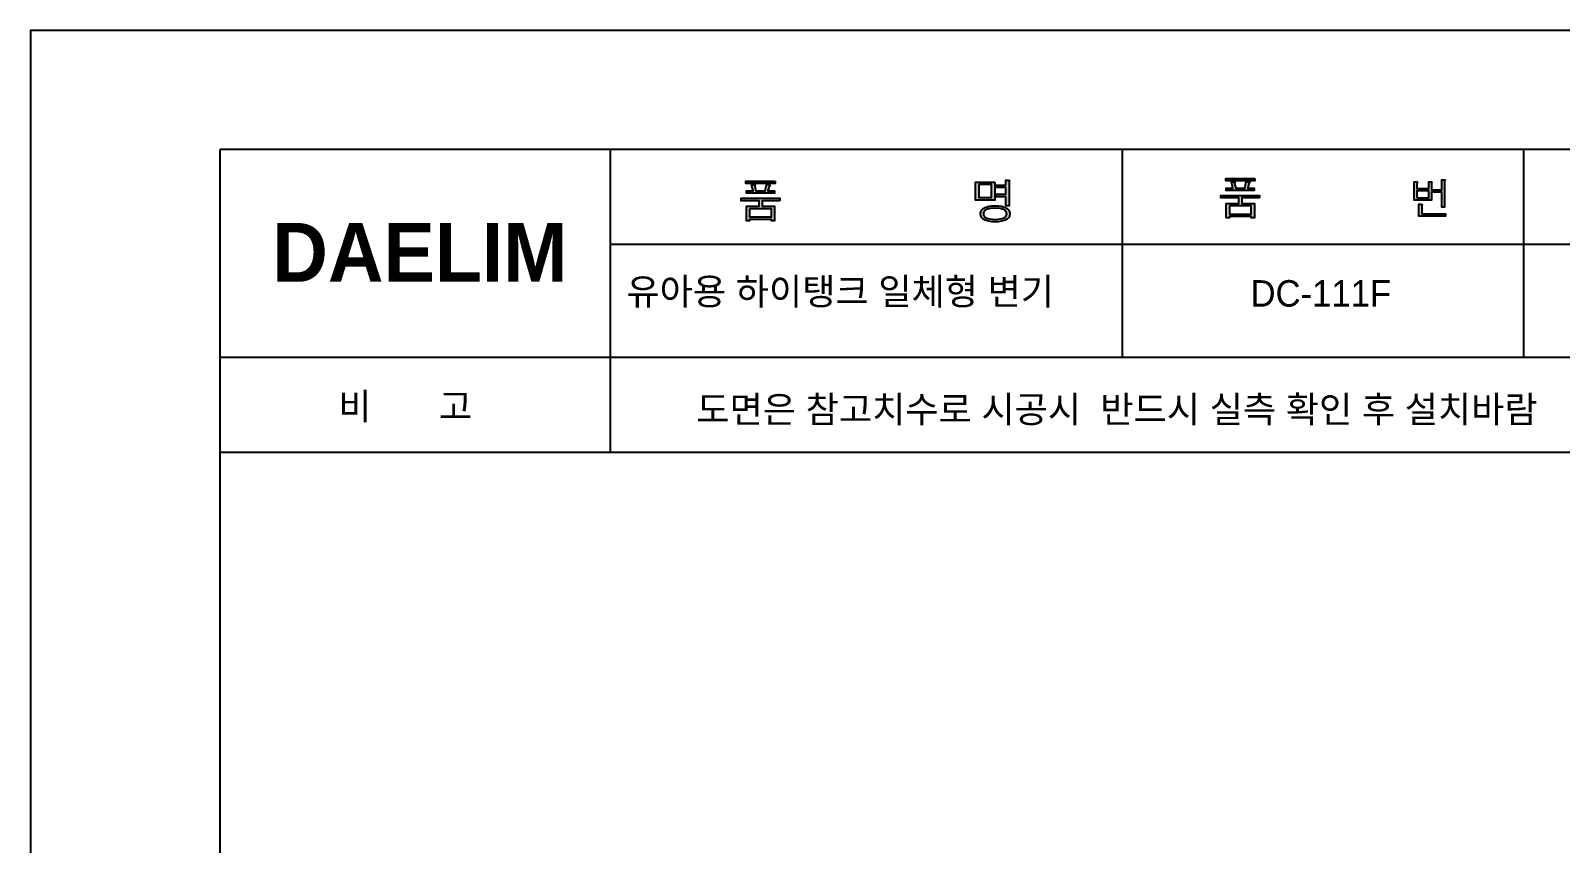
# Model space of a CAD drawing. Extents: x 60560 to 62985, y 58312 to 61742.
# Drawn here: x 60560 to 62105, y 60922 to 61742 of the extents above; entities that cross this region are included whole.
import ezdxf
from ezdxf.lldxf.tags import DXFTag

# ---------------------------------------------------------------- set-up
doc = ezdxf.new("R2010")
doc.units = 0
doc.header["$MEASUREMENT"] = 0
doc.linetypes.add('AM_ISO02W050x2', pattern=[3.75, 3, -0.75])
doc.layers.get('0').update_dxf_attribs({"linetype": 'CONTINUOUS'})
for name, color, linetype in [('Dim', 4, 'CONTINUOUS'), ('LINE', 7, 'CONTINUOUS'), ('LINE @ 1 VP1', 7, 'CONTINUOUS'), ('LINE @ 1 VPModel', 7, 'CONTINUOUS'), ('YA', 7, 'CONTINUOUS')]:
    doc.layers.add(name, color=color, linetype=linetype)
doc.styles.add('h', font='', dxfattribs={"height": 30})
doc.styles.add('스타일1', font='txt.shx', dxfattribs={"bigfont": 'ghs.shx'})
doc.styles.get('h').set_extended_font_data('Haansoft Batang')
tags = doc.linetypes.add('Amconstr', pattern=[9999, 9999, 0]).pattern_tags.tags
tags[6:7] = [DXFTag(74, 4), DXFTag(75, 0), DXFTag(340, '0'), DXFTag(46, 1.0), DXFTag(50, 0.0), DXFTag(44, 0.0), DXFTag(45, 0.0)]
tags[4:5] = [DXFTag(74, 4), DXFTag(75, 0), DXFTag(340, '0'), DXFTag(46, 1.0), DXFTag(50, 0.0), DXFTag(44, 0.0), DXFTag(45, 0.0)]

# ---------------------------------------------------------------- blocks, each defined once
blk = doc.blocks.new('*U61')
at = {"layer": 'LINE @ 1 VP1', "linetype": 'Amconstr'}
h = blk.add_hatch(color=256, dxfattribs=at)
h.dxf.hatch_style = 1
h.paths.add_polyline_path([(61775.6, 61587.9), (61775.6, 61588), (61775.6, 61588.1), (61775.6, 61588.3), (61775.6, 61588.4), (61775.8, 61588.8), (61775.9, 61589), (61775.9, 61589), (61775.9, 61589.1), (61775.9, 61589.1), (61775.9, 61589.2), (61775.9, 61589.2), (61775.9, 61589.2), (61775.9, 61589.2), (61775.9, 61589.2), (61775.9, 61589.3), (61775.9, 61589.3), (61775.8, 61589.3), (61775.8, 61589.3), (61775.7, 61589.3), (61775.4, 61589.4), (61774.5, 61589.4), (61772.4, 61589.4), (61773.7, 61583.2), (61767.2, 61583.2), (61767.2, 61580.8), (61795.5, 61580.8), (61795.5, 61583.2), (61788.9, 61583.2), (61790.1, 61587.6), (61790.1, 61587.8), (61790.2, 61587.9), (61790.2, 61588), (61790.3, 61588.2), (61790.7, 61588.5), (61790.8, 61588.7), (61790.8, 61588.8), (61790.9, 61588.8), (61790.9, 61588.9), (61790.9, 61588.9), (61790.9, 61588.9), (61790.9, 61589), (61790.9, 61589), (61790.9, 61589), (61790.9, 61589), (61790.9, 61589), (61790.8, 61589), (61790.8, 61589.1), (61790.6, 61589.1), (61789.9, 61589.3), (61787.4, 61589.7), (61785.9, 61583.2), (61776.7, 61583.2)])
h.paths.add_polyline_path([(61800.9, 61575.8), (61761.8, 61575.8), (61761.8, 61573.3), (61779.8, 61573.3), (61779.8, 61567.8), (61767.2, 61567.8), (61767.2, 61553.1), (61770.4, 61553.1), (61770.4, 61554.3), (61792.4, 61554.3), (61792.4, 61553.1), (61795.5, 61553.1), (61795.5, 61567.8), (61782.9, 61567.8), (61782.9, 61573.3), (61800.9, 61573.3)])
h.paths.add_polyline_path([(61792.4, 61565.2), (61792.4, 61556.9), (61770.4, 61556.9), (61770.4, 61565.2)], flags=16)
at = {"layer": 'LINE @ 1 VPModel', "linetype": 'Amconstr'}
h = blk.add_hatch(color=256, dxfattribs=at)
h.dxf.hatch_style = 1
h.paths.add_polyline_path([(61775.6, 61587.9), (61775.6, 61588), (61775.6, 61588.1), (61775.6, 61588.3), (61775.6, 61588.4), (61775.8, 61588.8), (61775.9, 61589), (61775.9, 61589), (61775.9, 61589.1), (61775.9, 61589.1), (61775.9, 61589.2), (61775.9, 61589.2), (61775.9, 61589.2), (61775.9, 61589.2), (61775.9, 61589.2), (61775.9, 61589.3), (61775.9, 61589.3), (61775.8, 61589.3), (61775.8, 61589.3), (61775.7, 61589.3), (61775.4, 61589.4), (61774.5, 61589.4), (61772.4, 61589.4), (61773.7, 61583.2), (61767.2, 61583.2), (61767.2, 61580.8), (61795.5, 61580.8), (61795.5, 61583.2), (61788.9, 61583.2), (61790.1, 61587.6), (61790.1, 61587.8), (61790.2, 61587.9), (61790.2, 61588), (61790.3, 61588.2), (61790.7, 61588.5), (61790.8, 61588.7), (61790.8, 61588.8), (61790.9, 61588.8), (61790.9, 61588.9), (61790.9, 61588.9), (61790.9, 61588.9), (61790.9, 61589), (61790.9, 61589), (61790.9, 61589), (61790.9, 61589), (61790.9, 61589), (61790.8, 61589), (61790.8, 61589.1), (61790.6, 61589.1), (61789.9, 61589.3), (61787.4, 61589.7), (61785.9, 61583.2), (61776.7, 61583.2)])
h.paths.add_polyline_path([(61800.9, 61575.8), (61761.8, 61575.8), (61761.8, 61573.3), (61779.8, 61573.3), (61779.8, 61567.8), (61767.2, 61567.8), (61767.2, 61553.1), (61770.4, 61553.1), (61770.4, 61554.3), (61792.4, 61554.3), (61792.4, 61553.1), (61795.5, 61553.1), (61795.5, 61567.8), (61782.9, 61567.8), (61782.9, 61573.3), (61800.9, 61573.3)])
h.paths.add_polyline_path([(61792.4, 61565.2), (61792.4, 61556.9), (61770.4, 61556.9), (61770.4, 61565.2)], flags=16)
blk = doc.blocks.new('*U62')
at = {"layer": 'LINE @ 1 VP1', "linetype": 'Amconstr'}
h = blk.add_hatch(color=256, dxfattribs=at)
h.dxf.hatch_style = 1
h.paths.add_polyline_path([(61796.2, 61593), (61766.6, 61593), (61766.6, 61590.6), (61796.2, 61590.6)])
at = {"layer": 'LINE @ 1 VPModel', "linetype": 'Amconstr'}
h = blk.add_hatch(color=256, dxfattribs=at)
h.dxf.hatch_style = 1
h.paths.add_polyline_path([(61796.2, 61593), (61766.6, 61593), (61766.6, 61590.6), (61796.2, 61590.6)])
blk = doc.blocks.new('*U63')
at = {"layer": 'LINE @ 1 VP1', "linetype": 'Amconstr'}
h = blk.add_hatch(color=256, dxfattribs=at)
h.dxf.hatch_style = 1
h.paths.add_polyline_path([(61974.6, 61587.9), (61974.6, 61588.3), (61974.8, 61588.7), (61974.9, 61588.9), (61974.9, 61588.9), (61974.9, 61589), (61974.9, 61589.1), (61974.9, 61589.1), (61974.9, 61589.1), (61974.9, 61589.1), (61974.9, 61589.2), (61974.9, 61589.2), (61974.9, 61589.2), (61974.8, 61589.2), (61974.8, 61589.3), (61974.7, 61589.3), (61974.6, 61589.3), (61974.5, 61589.4), (61973.6, 61589.4), (61971.7, 61589.4), (61971.7, 61582.8), (61959.8, 61582.8), (61959.8, 61588.2), (61959.9, 61588.5), (61960.1, 61588.8), (61960.2, 61589), (61960.2, 61589.1), (61960.3, 61589.1), (61960.3, 61589.1), (61960.3, 61589.2), (61960.3, 61589.2), (61960.3, 61589.2), (61960.3, 61589.2), (61960.3, 61589.3), (61960.3, 61589.3), (61960.2, 61589.3), (61960.2, 61589.3), (61960.2, 61589.3), (61960.2, 61589.3), (61960.1, 61589.3), (61959.9, 61589.4), (61959.2, 61589.4), (61957.1, 61589.4), (61957.1, 61571), (61974.6, 61571), (61974.6, 61579.1), (61984.9, 61579.1), (61984.9, 61564), (61987.8, 61564), (61987.8, 61590.2), (61987.8, 61590.6), (61988, 61590.9), (61988.1, 61591.1), (61988.1, 61591.3), (61988.1, 61591.3), (61988.1, 61591.4), (61988.1, 61591.4), (61988.1, 61591.4), (61988.1, 61591.5), (61988.1, 61591.5), (61988.1, 61591.5), (61988, 61591.5), (61988, 61591.6), (61988, 61591.6), (61987.9, 61591.6), (61987.8, 61591.6), (61987.6, 61591.7), (61987.3, 61591.7), (61984.9, 61591.7), (61984.9, 61581.4), (61974.6, 61581.4)])
h.paths.add_polyline_path([(61971.7, 61580.5), (61971.7, 61573.2), (61959.8, 61573.2), (61959.8, 61580.5)], flags=16)
h.paths.add_polyline_path([(61964.9, 61566.4), (61964.8, 61566.2), (61964.7, 61565.9), (61964.6, 61565.6), (61964.6, 61557.3), (61988.6, 61557.3), (61988.6, 61555), (61961.8, 61555), (61961.8, 61566.8), (61963.9, 61566.8), (61964.6, 61566.8), (61964.8, 61566.7), (61964.9, 61566.7), (61964.9, 61566.6), (61964.9, 61566.5)])
at = {"layer": 'LINE @ 1 VPModel', "linetype": 'Amconstr'}
h = blk.add_hatch(color=256, dxfattribs=at)
h.dxf.hatch_style = 1
h.paths.add_polyline_path([(61974.6, 61587.9), (61974.6, 61588.3), (61974.8, 61588.7), (61974.9, 61588.9), (61974.9, 61588.9), (61974.9, 61589), (61974.9, 61589.1), (61974.9, 61589.1), (61974.9, 61589.1), (61974.9, 61589.1), (61974.9, 61589.2), (61974.9, 61589.2), (61974.9, 61589.2), (61974.8, 61589.2), (61974.8, 61589.3), (61974.7, 61589.3), (61974.6, 61589.3), (61974.5, 61589.4), (61973.6, 61589.4), (61971.7, 61589.4), (61971.7, 61582.8), (61959.8, 61582.8), (61959.8, 61588.2), (61959.9, 61588.5), (61960.1, 61588.8), (61960.2, 61589), (61960.2, 61589.1), (61960.3, 61589.1), (61960.3, 61589.1), (61960.3, 61589.2), (61960.3, 61589.2), (61960.3, 61589.2), (61960.3, 61589.2), (61960.3, 61589.3), (61960.3, 61589.3), (61960.2, 61589.3), (61960.2, 61589.3), (61960.2, 61589.3), (61960.2, 61589.3), (61960.1, 61589.3), (61959.9, 61589.4), (61959.2, 61589.4), (61957.1, 61589.4), (61957.1, 61571), (61974.6, 61571), (61974.6, 61579.1), (61984.9, 61579.1), (61984.9, 61564), (61987.8, 61564), (61987.8, 61590.2), (61987.8, 61590.6), (61988, 61590.9), (61988.1, 61591.1), (61988.1, 61591.3), (61988.1, 61591.3), (61988.1, 61591.4), (61988.1, 61591.4), (61988.1, 61591.4), (61988.1, 61591.5), (61988.1, 61591.5), (61988.1, 61591.5), (61988, 61591.5), (61988, 61591.6), (61988, 61591.6), (61987.9, 61591.6), (61987.8, 61591.6), (61987.6, 61591.7), (61987.3, 61591.7), (61984.9, 61591.7), (61984.9, 61581.4), (61974.6, 61581.4)])
h.paths.add_polyline_path([(61971.7, 61580.5), (61971.7, 61573.2), (61959.8, 61573.2), (61959.8, 61580.5)], flags=16)
h.paths.add_polyline_path([(61964.9, 61566.4), (61964.8, 61566.2), (61964.7, 61565.9), (61964.6, 61565.6), (61964.6, 61557.3), (61988.6, 61557.3), (61988.6, 61555), (61961.8, 61555), (61961.8, 61566.8), (61963.9, 61566.8), (61964.6, 61566.8), (61964.8, 61566.7), (61964.9, 61566.7), (61964.9, 61566.6), (61964.9, 61566.5)])

msp = doc.modelspace()

# ---------------------------------------------------------------- hatches: boundary and pattern name
at = {"linetype": 'AM_ISO02W050x2'}
h = msp.add_hatch(color=256, dxfattribs=at)
h.dxf.hatch_style = 1
h.paths.add_polyline_path([(61311.59866, 61590.08613), (61311.59866, 61587.70488), (61282.0199, 61587.70488), (61282.0199, 61590.08613)])
h = msp.add_hatch(color=256, dxfattribs=at)
h.dxf.hatch_style = 1
h.paths.add_polyline_path([(61533.30792, 61570.99975), (61533.30792, 61589.30892), (61513.99334, 61589.30892), (61513.99334, 61570.99975)])
h.paths.add_polyline_path([(61517.11542, 61573.59266), (61517.11542, 61586.716), (61530.18583, 61586.716), (61530.18583, 61573.59266)], flags=16)
h = msp.add_hatch(color=256, dxfattribs=at)
h.dxf.hatch_style = 1
h.paths.add_polyline_path([(61534.79455, 61574.38642), (61544.685, 61574.38642), (61544.685, 61565.37405), (61547.80709, 61565.37405), (61547.80709, 61589.96707), (61548.14776, 61590.75791), (61548.15469, 61590.79082), (61548.15707, 61590.81632), (61548.15693, 61590.83931), (61548.15428, 61590.85981), (61548.14911, 61590.87781), (61548.14557, 61590.88587), (61548.14141, 61590.89332), (61548.13662, 61590.90014), (61548.1312, 61590.90634), (61548.1111, 61590.92858), (61548.08554, 61590.94943), (61548.05452, 61590.96887), (61548.01803, 61590.9869), (61547.92865, 61591.01872), (61547.81742, 61591.04483), (61547.52938, 61591.07982), (61547.1539, 61591.09155), (61544.685, 61591.09155), (61544.685, 61586.23975), (61534.79455, 61586.23975), (61534.79455, 61583.64683), (61544.685, 61583.64683), (61544.685, 61576.97933), (61534.79455, 61576.97933)])
h = msp.add_hatch(color=256, dxfattribs=at)
h.dxf.hatch_style = 1
h.paths.add_polyline_path([(61291.30843, 61586.39685), (61291.32435, 61586.37857), (61291.33741, 61586.35848), (61291.34759, 61586.33658), (61291.35488, 61586.31287), (61291.35929, 61586.28736), (61291.36081, 61586.26005), (61291.35943, 61586.23095), (61291.35514, 61586.20006), (61291.33785, 61586.13294), (61291.30889, 61586.05873), (61291.21582, 61585.88918), (61291.07692, 61585.51876), (61291.03968, 61585.3829), (61291.01966, 61585.25294), (61291.01669, 61585.12855), (61291.03061, 61585.00944), (61292.18817, 61580.29655), (61301.38409, 61580.29655), (61302.8641, 61586.85821), (61305.3115, 61586.39685), (61306.00562, 61586.25815), (61306.21424, 61586.18918), (61306.2838, 61586.15487), (61306.30988, 61586.13776), (61306.33015, 61586.12069), (61306.33972, 61586.10259), (61306.34611, 61586.08302), (61306.34931, 61586.06199), (61306.34932, 61586.0395), (61306.34613, 61586.01556), (61306.33974, 61585.99017), (61306.31733, 61585.93507), (61306.28205, 61585.87422), (61306.23387, 61585.80768), (61306.09863, 61585.65767), (61305.77452, 61585.28725), (61305.69021, 61585.14837), (61305.62342, 61585.00964), (61305.5743, 61584.87123), (61305.54301, 61584.73328), (61304.29616, 61580.29655), (61310.95043, 61580.29655), (61310.95043, 61577.9153), (61282.66647, 61577.9153), (61282.66647, 61580.29655), (61289.18184, 61580.29655), (61287.79608, 61586.53575), (61289.96897, 61586.53575), (61290.85822, 61586.50103), (61291.1382, 61586.45762), (61291.23704, 61586.4294), (61291.27616, 61586.41367)])
h = msp.add_hatch(color=256, dxfattribs=at)
h.dxf.hatch_style = 1
h.paths.add_polyline_path([(61298.38769, 61564.8978), (61298.38769, 61570.40113), (61316.31816, 61570.40113), (61316.31816, 61572.94113), (61277.28716, 61572.94113), (61277.28716, 61570.40113), (61295.2656, 61570.40113), (61295.2656, 61564.8978), (61282.67143, 61564.8978), (61282.67143, 61550.16382), (61285.79351, 61550.16382), (61285.79351, 61551.45696), (61307.85977, 61551.45696), (61307.85977, 61550.16382), (61310.98185, 61550.16382), (61310.98185, 61564.8978)])
h.paths.add_polyline_path([(61307.85977, 61562.30488), (61307.85977, 61554.04988), (61285.79351, 61554.04988), (61285.79351, 61562.30488)], flags=16)
h = msp.add_hatch(color=256, dxfattribs=at)
h.dxf.hatch_style = 1
h.paths.add_polyline_path([(61530.36025, 61565.24615), (61527.35064, 61564.81305), (61524.7686, 61564.09159), (61523.63787, 61563.62283), (61522.61398, 61563.08209), (61521.76875, 61562.51445), (61521.03635, 61561.89795), (61520.41673, 61561.23258), (61519.90985, 61560.51832), (61519.51568, 61559.75515), (61519.23418, 61558.94304), (61519.06531, 61558.08199), (61519.00903, 61557.17196), (61519.06531, 61556.28364), (61519.23418, 61555.44305), (61519.51568, 61554.65017), (61519.90985, 61553.90498), (61520.41673, 61553.20746), (61521.03635, 61552.55759), (61521.76875, 61551.95536), (61522.61398, 61551.40074), (61523.63787, 61550.85953), (61524.7686, 61550.39054), (61527.35064, 61549.66917), (61530.36025, 61549.23645), (61533.79758, 61549.09225), (61537.21538, 61549.23645), (61540.21104, 61549.66917), (61542.78471, 61550.39054), (61543.91334, 61550.85953), (61544.93654, 61551.40074), (61545.79237, 61551.95536), (61546.53422, 61552.55759), (61547.16204, 61553.20746), (61547.6758, 61553.90498), (61548.07546, 61554.65017), (61548.36098, 61555.44305), (61548.53232, 61556.28364), (61548.58944, 61557.17196), (61548.53232, 61558.08199), (61548.36098, 61558.94304), (61548.07546, 61559.75515), (61547.6758, 61560.51832), (61547.16204, 61561.23258), (61546.53422, 61561.89795), (61545.79237, 61562.51445), (61544.93654, 61563.08209), (61543.91334, 61563.62283), (61542.78471, 61564.09159), (61540.21104, 61564.81305), (61537.21538, 61565.24615), (61533.79758, 61565.39058)])
h.paths.add_polyline_path([(61542.48562, 61561.41853), (61543.16697, 61561.03902), (61543.75748, 61560.61617), (61544.25714, 61560.15003), (61544.66595, 61559.64065), (61544.98391, 61559.0881), (61545.21103, 61558.49243), (61545.3473, 61557.8537), (61545.39273, 61557.17196), (61545.3473, 61556.51193), (61545.21103, 61555.89364), (61544.98391, 61555.31713), (61544.66595, 61554.78245), (61544.25714, 61554.28961), (61543.75748, 61553.83868), (61543.16697, 61553.42968), (61542.48562, 61553.06265), (61540.82683, 61552.43662), (61538.80481, 61551.98964), (61533.67168, 61551.63225), (61528.48006, 61551.98964), (61526.45538, 61552.43662), (61524.81145, 61553.06265), (61524.14063, 61553.42968), (61523.55938, 61553.83868), (61523.06766, 61554.28961), (61522.46437, 61555.0288), (61522.12929, 61555.89364), (61521.9953, 61556.51193), (61521.95064, 61557.17196), (61521.9953, 61557.8537), (61522.12929, 61558.49243), (61522.35265, 61559.0881), (61522.66543, 61559.64065), (61523.06766, 61560.15003), (61523.55938, 61560.61617), (61524.14063, 61561.03902), (61524.81145, 61561.41853), (61526.47212, 61562.04482), (61528.50239, 61562.49236), (61533.67168, 61562.85058), (61538.80481, 61562.49236), (61540.82683, 61562.04482)], flags=16)

# ---------------------------------------------------------------- linework, layer by layer
at = {"layer": 'YA', "color": 7}
for p, q in [((62826.88945, 61622.25189), (60750.88945, 61622.25189)), ((60750.88945, 60552.06669), (60750.88945, 61622.25189)), ((61145.37245, 61316.25189), (61145.37245, 61622.25189)), ((61662.27116, 61411.89706), (61662.27116, 61621.89706)), ((62067.60603, 61412.25189), (62067.60603, 61622.25189)), ((62826.88945, 61526.25189), (61145.37245, 61526.25189)), ((62826.88945, 61412.25189), (60750.88945, 61412.25189)), ((62826.88945, 61316.25189), (60750.88945, 61316.25189)), ((62826.88945, 61316.25189), (60750.88945, 61316.25189))]:
    msp.add_line(p, q, dxfattribs=at)
at = {"layer": 'YA', "color": 0}
msp.add_lwpolyline([(60559.5232, 58311.77319), (62985.0232, 58311.77319), (62985.0232, 61742.12319), (60559.5232, 61742.12319)], close=True, dxfattribs=at)
at = {"layer": 'YA', "color": 7}
for points in [[(61311.59866, 61590.08613), (61311.59866, 61587.70488), (61282.0199, 61587.70488), (61282.0199, 61590.08613), (61311.59866, 61590.08613)], [(61533.30792, 61589.30892), (61533.30792, 61570.99975), (61513.99334, 61570.99975), (61513.99334, 61589.30892), (61533.30792, 61589.30892)], [(61544.685, 61586.23975), (61544.685, 61591.09155), (61547.1539, 61591.09155), (61547.52938, 61591.07982), (61547.81742, 61591.04483), (61547.92865, 61591.01872), (61548.01803, 61590.9869), (61548.05452, 61590.96887), (61548.08554, 61590.94943), (61548.1111, 61590.92858), (61548.1312, 61590.90634), (61548.13662, 61590.90014), (61548.14141, 61590.89332), (61548.14557, 61590.88587), (61548.14911, 61590.87781), (61548.15428, 61590.85981), (61548.15693, 61590.83931), (61548.15707, 61590.81632), (61548.15469, 61590.79082), (61548.14236, 61590.73229), (61548.08748, 61590.58496), (61547.99229, 61590.39702), (61547.85339, 61590.07455), (61547.80709, 61589.70579), (61547.80709, 61565.37405), (61544.685, 61565.37405), (61544.685, 61574.38642), (61534.79455, 61574.38642), (61534.79455, 61576.97933), (61544.685, 61576.97933), (61544.685, 61583.64683), (61534.79455, 61583.64683), (61534.79455, 61586.23975), (61544.685, 61586.23975)], [(61796.15821, 61592.97761), (61796.15821, 61590.59637), (61766.57945, 61590.59637), (61766.57945, 61592.97761), (61796.15821, 61592.97761)], [(61775.86798, 61589.28833), (61775.8839, 61589.27006), (61775.89696, 61589.24997), (61775.90714, 61589.22807), (61775.91443, 61589.20436), (61775.91884, 61589.17885), (61775.92036, 61589.15154), (61775.91897, 61589.12244), (61775.91469, 61589.09155), (61775.8974, 61589.02443), (61775.86844, 61588.95022), (61775.77537, 61588.78067), (61775.63646, 61588.41025), (61775.59923, 61588.27439), (61775.57921, 61588.14443), (61775.57624, 61588.02004), (61775.59016, 61587.90093), (61776.74771, 61583.18804), (61785.94364, 61583.18804), (61787.42365, 61589.7497), (61789.87105, 61589.28833), (61790.56517, 61589.14964), (61790.77378, 61589.08067), (61790.84335, 61589.04636), (61790.86942, 61589.02925), (61790.88969, 61589.01218), (61790.89927, 61588.99408), (61790.90566, 61588.97451), (61790.90886, 61588.95348), (61790.90887, 61588.93099), (61790.90568, 61588.90705), (61790.89929, 61588.88166), (61790.87688, 61588.82655), (61790.8416, 61588.76571), (61790.79342, 61588.69917), (61790.65818, 61588.54916), (61790.33407, 61588.17874), (61790.24976, 61588.03986), (61790.18297, 61587.90113), (61790.13385, 61587.76272), (61790.10256, 61587.62477), (61788.85571, 61583.18804), (61795.50998, 61583.18804), (61795.50998, 61580.80679), (61767.22602, 61580.80679), (61767.22602, 61583.18804), (61773.74139, 61583.18804), (61772.35563, 61589.42724), (61774.52852, 61589.42724), (61775.41777, 61589.39251), (61775.69775, 61589.34911), (61775.79658, 61589.32089), (61775.83571, 61589.30516), (61775.86798, 61589.28833)], [(61960.23655, 61589.29136), (61960.25085, 61589.27476), (61960.26219, 61589.2565), (61960.27057, 61589.23658), (61960.276, 61589.21502), (61960.27846, 61589.19181), (61960.27797, 61589.16696), (61960.27452, 61589.14047), (61960.26811, 61589.11233), (61960.24641, 61589.05115), (61960.21288, 61588.98344), (61960.11031, 61588.82848), (61959.90291, 61588.53391), (61959.81875, 61588.15519), (61959.81875, 61582.78091), (61971.74556, 61582.78091), (61971.74556, 61589.4161), (61973.60913, 61589.4161), (61974.45375, 61589.3635), (61974.59885, 61589.33406), (61974.71741, 61589.29817), (61974.80933, 61589.25588), (61974.84528, 61589.23233), (61974.87455, 61589.2072), (61974.88903, 61589.19026), (61974.9009, 61589.171), (61974.91016, 61589.14942), (61974.91682, 61589.12553), (61974.92087, 61589.09933), (61974.92231, 61589.07083), (61974.91738, 61589.00694), (61974.90202, 61588.9339), (61974.87624, 61588.85173), (61974.79339, 61588.66016), (61974.62507, 61588.32351), (61974.58299, 61587.94629), (61974.58299, 61581.43433), (61984.92277, 61581.43433), (61984.92277, 61591.68244), (61987.25223, 61591.68244), (61987.5892, 61591.66922), (61987.84248, 61591.62965), (61987.93765, 61591.60003), (61987.97735, 61591.58277), (61988.01179, 61591.56388), (61988.04096, 61591.54335), (61988.06487, 61591.5212), (61988.0835, 61591.49743), (61988.09083, 61591.48494), (61988.09684, 61591.47204), (61988.10586, 61591.45511), (61988.11262, 61591.4359), (61988.11713, 61591.41439), (61988.11939, 61591.3906), (61988.11713, 61591.33614), (61988.10586, 61591.27253), (61988.05627, 61591.11783), (61987.9706, 61590.92649), (61987.80228, 61590.58985), (61987.7602, 61590.21112), (61987.7602, 61563.9559), (61984.92277, 61563.9559), (61984.92277, 61579.07782), (61974.58299, 61579.07782), (61974.58299, 61571.04646), (61957.0775, 61571.04646), (61957.0775, 61589.4161), (61959.22662, 61589.4161), (61959.92094, 61589.38473), (61960.12609, 61589.34573), (61960.19315, 61589.32046), (61960.21781, 61589.30639), (61960.22792, 61589.29899), (61960.23655, 61589.29136)], [(61291.30843, 61586.39685), (61291.32435, 61586.37857), (61291.33741, 61586.35848), (61291.34759, 61586.33658), (61291.35488, 61586.31287), (61291.35929, 61586.28736), (61291.36081, 61586.26005), (61291.35943, 61586.23095), (61291.35514, 61586.20006), (61291.33785, 61586.13294), (61291.30889, 61586.05873), (61291.21582, 61585.88918), (61291.07692, 61585.51876), (61291.03968, 61585.3829), (61291.01966, 61585.25294), (61291.01669, 61585.12855), (61291.03061, 61585.00944), (61292.18817, 61580.29655), (61301.38409, 61580.29655), (61302.8641, 61586.85821), (61305.3115, 61586.39685), (61306.00562, 61586.25815), (61306.21424, 61586.18918), (61306.2838, 61586.15487), (61306.30988, 61586.13776), (61306.33015, 61586.12069), (61306.33972, 61586.10259), (61306.34611, 61586.08302), (61306.34931, 61586.06199), (61306.34932, 61586.0395), (61306.34613, 61586.01556), (61306.33974, 61585.99017), (61306.31733, 61585.93507), (61306.28205, 61585.87422), (61306.23387, 61585.80768), (61306.09863, 61585.65767), (61305.77452, 61585.28725), (61305.69021, 61585.14837), (61305.62342, 61585.00964), (61305.5743, 61584.87123), (61305.54301, 61584.73328), (61304.29616, 61580.29655), (61310.95043, 61580.29655), (61310.95043, 61577.9153), (61282.66647, 61577.9153), (61282.66647, 61580.29655), (61289.18184, 61580.29655), (61287.79608, 61586.53575), (61289.96897, 61586.53575), (61290.85822, 61586.50103), (61291.1382, 61586.45762), (61291.23704, 61586.4294), (61291.27616, 61586.41367), (61291.30843, 61586.39685)], [(61517.11542, 61586.716), (61517.11542, 61573.59266), (61530.18583, 61573.59266), (61530.18583, 61586.716), (61517.11542, 61586.716)], [(61959.81875, 61573.2106), (61971.74556, 61573.2106), (61971.74556, 61580.52058), (61959.81875, 61580.52058), (61959.81875, 61573.2106)], [(61316.31816, 61570.40113), (61298.38769, 61570.40113), (61298.38769, 61564.8978), (61310.98185, 61564.8978), (61310.98185, 61550.16382), (61307.85977, 61550.16382), (61307.85977, 61551.45696), (61285.79351, 61551.45696), (61285.79351, 61550.16382), (61282.67143, 61550.16382), (61282.67143, 61564.8978), (61295.2656, 61564.8978), (61295.2656, 61570.40113), (61277.28716, 61570.40113), (61277.28716, 61572.94113), (61316.31816, 61572.94113), (61316.31816, 61570.40113)], [(61285.79351, 61562.30488), (61285.79351, 61554.04988), (61307.85977, 61554.04988), (61307.85977, 61562.30488), (61285.79351, 61562.30488)], [(61544.93654, 61563.08209), (61545.79237, 61562.51445), (61546.53422, 61561.89795), (61547.16204, 61561.23258), (61547.6758, 61560.51832), (61548.07546, 61559.75515), (61548.36098, 61558.94304), (61548.53232, 61558.08199), (61548.58944, 61557.17196), (61548.53232, 61556.28364), (61548.36098, 61555.44305), (61548.07546, 61554.65017), (61547.6758, 61553.90498), (61547.16204, 61553.20746), (61546.53422, 61552.55759), (61545.79237, 61551.95536), (61544.93654, 61551.40074), (61543.91334, 61550.85953), (61542.78471, 61550.39054), (61540.21104, 61549.66917), (61537.21538, 61549.23645), (61533.79758, 61549.09225), (61530.36025, 61549.23645), (61527.35064, 61549.66917), (61524.7686, 61550.39054), (61523.63787, 61550.85953), (61522.61398, 61551.40074), (61521.76875, 61551.95536), (61521.03635, 61552.55759), (61520.41673, 61553.20746), (61519.90985, 61553.90498), (61519.51568, 61554.65017), (61519.23418, 61555.44305), (61519.06531, 61556.28364), (61519.00903, 61557.17196), (61519.06531, 61558.08199), (61519.23418, 61558.94304), (61519.51568, 61559.75515), (61519.90985, 61560.51832), (61520.41673, 61561.23258), (61521.03635, 61561.89795), (61521.76875, 61562.51445), (61522.61398, 61563.08209), (61523.63787, 61563.62283), (61524.7686, 61564.09159), (61527.35064, 61564.81305), (61530.36025, 61565.24615), (61533.79758, 61565.39058), (61537.21538, 61565.24615), (61540.21104, 61564.81305), (61542.78471, 61564.09159), (61543.91334, 61563.62283), (61544.93654, 61563.08209)], [(61524.81145, 61561.41853), (61524.14063, 61561.03902), (61523.55938, 61560.61617), (61523.06766, 61560.15003), (61522.66543, 61559.64065), (61522.35265, 61559.0881), (61522.12929, 61558.49243), (61521.9953, 61557.8537), (61521.95064, 61557.17196), (61521.9953, 61556.51193), (61522.12929, 61555.89364), (61522.35265, 61555.31713), (61522.66543, 61554.78245), (61523.06766, 61554.28961), (61523.55938, 61553.83868), (61524.14063, 61553.42968), (61524.81145, 61553.06265), (61526.45538, 61552.43662), (61528.48006, 61551.98964), (61533.67168, 61551.63225), (61538.80481, 61551.98964), (61540.82683, 61552.43662), (61542.48562, 61553.06265), (61543.16697, 61553.42968), (61543.75748, 61553.83868), (61544.25714, 61554.28961), (61544.66595, 61554.78245), (61544.98391, 61555.31713), (61545.21103, 61555.89364), (61545.3473, 61556.51193), (61545.39273, 61557.17196), (61545.3473, 61557.8537), (61545.21103, 61558.49243), (61544.98391, 61559.0881), (61544.66595, 61559.64065), (61544.25714, 61560.15003), (61543.75748, 61560.61617), (61543.16697, 61561.03902), (61542.48562, 61561.41853), (61540.82683, 61562.04482), (61538.80481, 61562.49236), (61533.67168, 61562.85058), (61528.50239, 61562.49236), (61526.47212, 61562.04482), (61524.81145, 61561.41853)], [(61770.35306, 61565.19637), (61770.35306, 61556.94136), (61792.41932, 61556.94136), (61792.41932, 61565.19637), (61770.35306, 61565.19637)], [(61964.92457, 61566.65243), (61964.93295, 61566.63947), (61964.93627, 61566.63214), (61964.94117, 61566.61578), (61964.94374, 61566.59715), (61964.94399, 61566.57626), (61964.94191, 61566.55308), (61964.93078, 61566.49989), (61964.88062, 61566.36599), (61964.79326, 61566.19518), (61964.67003, 61565.90062), (61964.62795, 61565.56397), (61964.62795, 61557.29215), (61988.61083, 61557.29215), (61988.61083, 61554.98373), (61961.83861, 61554.98373), (61961.83861, 61566.82488), (61963.90957, 61566.82488), (61964.58361, 61566.78318), (61964.69929, 61566.75972), (61964.79383, 61566.73105), (61964.86723, 61566.69716), (61964.89601, 61566.67827), (61964.91951, 61566.65807)]]:
    msp.add_lwpolyline(points, dxfattribs=at)
msp.add_lwpolyline([(61800.87771, 61573.29262), (61782.94724, 61573.29262), (61782.94724, 61567.78929), (61795.5414, 61567.78929), (61795.5414, 61553.0553), (61792.41932, 61553.0553), (61792.41932, 61554.34845), (61770.35306, 61554.34845), (61770.35306, 61553.0553), (61767.23098, 61553.0553), (61767.23098, 61567.78929), (61779.82515, 61567.78929), (61779.82515, 61573.29262), (61761.84671, 61573.29262), (61761.84671, 61575.83262), (61800.87771, 61575.83262), (61800.87771, 61573.29262)], close=True, dxfattribs=at)

# ---------------------------------------------------------------- block references
at = {"layer": 'LINE', "color": 0}
for name in ['*U61', '*U62', '*U63']:
    msp.add_blockref(name, (0, 0), dxfattribs=at)

# ---------------------------------------------------------------- texts
at = {"layer": 'Dim', "color": 0, "char_height": 33.818718, "width": 702.6974094, "attachment_point": 1, "style": '스타일1'}
for s, insert in [('{\\fGulim|b0|i0|c129|p50;   \\H0.79087x;유아용 하이탱크 일체형 변기}', (61124.44428, 61492.2186)), ('{\\fGulim|b0|i0|c129|p50;   \\H0.79087x;DC-111F}', (61754.82702, 61490.25684))]:
    msp.add_mtext(s, dxfattribs=dict(at, insert=insert))
at = {"layer": 'Dim', "color": 0, "char_height": 26.7463, "attachment_point": 1, "style": '스타일1'}
for s, insert in [('{\\fGulim|b0|i0|c129|p50;비       고}', (60870.28782, 61376.25711)), ('{\\fGulim|b0|i0|c129|p50;도면은 참고치수로 시공시  반드시 실측 확인 후 설치바람 }', (61231.92304, 61373.25711))]:
    msp.add_mtext(s, dxfattribs=dict(at, insert=insert))
at = {"layer": 'YA', "color": 7, "insert": (60803.67908, 61548.06758), "char_height": 59.4371851, "width": 290.8713775, "attachment_point": 1, "style": 'h'}
msp.add_mtext('{\\fHYGraphic-Medium|b1|i0|c129|p18;DAELIM}', dxfattribs=at)

doc.saveas('drawing.dxf')
